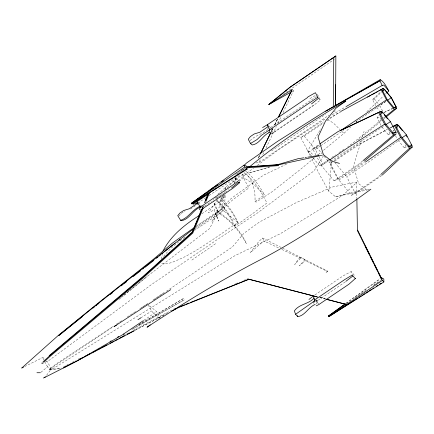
<?xml version="1.0" encoding="UTF-8"?>
<svg xmlns="http://www.w3.org/2000/svg" width="434" height="434" viewBox="0 0 434 434"><rect width="100%" height="100%" fill="white"/><g stroke="black" fill="none" stroke-linecap="round" stroke-linejoin="round"><path stroke-width="0.33" stroke-dasharray="2.17 1.63" d="M314.211 158.019L301.701 168.387L272.042 191.779L256.152 202.13L254.953 201.506C255.642 190.933 252.897 178.624 243.913 172.076M223.835 195.989L221.975 204.533L218.405 208.217L211.955 221.28L224.454 208.537L225.137 196.276L224.508 195.257M368.271 189.772L335.58 196.792L328.82 191.204L331.549 162.495M166.396 291.214L232.255 247.082L243.919 233.28L259.565 221.948L296.487 202.51L332.303 187.049L356.45 182.101L356.374 182.785L343.337 194.915L280.228 233.769L234.892 255.686L56.469 366.551L50.208 369.909L49.4 369.654L55.568 364.327L113.247 326.281M213.116 200.258L213.262 199.206M216.978 198.121L217.201 196.542M216.718 200.524C224.307 207.517 229.836 216.436 234.431 225.599L235.374 225.821L250.575 215.166L266.964 202.966C261.268 192.229 255.073 180.81 244.944 173.681L243.539 173.779C242.883 178.944 246.87 183.419 248.742 187.982L232.358 200.177L218.519 211.955L217.987 212.074L215.703 207.664L213.208 201.371M161.763 263.292C168.859 265.185 175.575 260.546 181.998 258.219C201.799 248.308 219.365 234.664 237.843 222.599C233.459 214.678 228.751 206.117 221.188 200.855L220.277 201.305L220.027 202.971L223.505 210.805L194.687 230.291M161.535 258.995L162.387 254.335M235.526 178.19L234.756 182.437L235.868 177.517M354.307 275.248L351.247 271.505L352.131 274.337M234.441 183.88L235.472 178.689M224.411 193.363L224.79 191.568M225.295 189.181L225.669 187.39L226.098 188.101L225.251 189.463M216.875 212.02C229.613 219.213 239.525 230.975 246.479 243.772C239.991 229.255 228.208 217.716 214.808 209.638L214.434 211.136L218.872 221.069L216.159 215.193L216.127 213.392L217.201 213.284L216.875 212.02L196.526 225.962M224.964 189.913L225.669 187.39M361.424 140.236L353.45 166.103L358.609 183.636L365.748 189.181L369.6 189.202M362.553 136.45L364.061 131.41M241.478 171.072L241.971 169.493M43.612 362.933L42.407 363.491L41.566 363.209L41.838 362.504M202.255 207.805L203.025 205.938M204.316 202.824L205.087 200.958M203.627 206.937L204.148 205.694M205.179 203.204L205.694 201.962M202.597 207.837L203.627 205.358M204.664 202.879L205.184 201.636M255.968 162.967L259.022 162.479L260.78 158.833M262.825 154.575L263.997 152.144M266.042 147.886L276.284 126.598M278.037 122.952L280.966 116.871M283.011 112.612L293.541 90.722L292.429 91.243M272.026 130.227L272.915 128.41M274.7 124.77L277.673 118.704M272.107 130.205L273.002 128.383M274.793 124.742L277.782 118.677M222.685 195.924L220.342 200.671L225.36 194.888M258.116 158.339L259.608 155.318M272.134 129.978L272.731 128.773M274.82 124.547L277.803 118.515M393.757 130.026L393.144 131.117L394.631 130.493M380.971 125.372L377.113 117.929L378.665 115.2M310.126 155.491L307.749 150.723L320.775 128.979M163.634 256.434C169.732 248.4 178.005 242.259 186.094 236.318M323.487 155.73L314.07 170.839L256.141 213.951L216.181 240.295L151.542 284.509L49.015 360.415L44.208 362.656M217.494 199.662L208.358 212.806L214.808 209.638M220.537 195.278L221.676 193.64M327.285 270.968L325.907 272.943L327.491 271.505L327.285 270.968L281.769 247.781M46.568 375.269L50.946 369.475L49.78 365.857L46.823 361.186M224.194 194.747L222.175 197.21L219.544 202.64L225.137 196.276M300.133 257.216L298.001 259.586L294.729 264.485L300.54 258.301L300.133 257.216L305.004 259.651L305.417 260.736L327.491 271.505M227.308 187.792L239.497 175.119M178.846 215.958L180.913 213.859M305.004 259.651L299.422 265.722L305.417 260.736M323.59 150.24L343.918 133.395L350.753 126.934M356.119 121.862L357.095 120.94M366.86 111.717L383.455 96.033M385.408 94.189L386.385 93.267M375.752 105.75L372.54 99.554L381.909 90.766M381.795 175.515L355.43 193.591L351.54 195.229L338.911 180.001L330.171 163.146L331.826 162.028M42.407 363.491L43.384 362.585M41.566 363.209L42.521 362.336M372.54 99.554L374.233 98.843L381.578 92.111M380.379 174.902L376.918 178.07L351.54 195.229M217.765 194.296L227.15 185.98L243.539 173.779M238.342 180.788L248.145 172.124L253.527 168.164M281.172 247.472L262.7 238.038L258.816 241.461L250.212 252.751L263.769 240.881L279.442 248.308M271.348 133.97L313.636 105.071M362.504 161.057L359.401 163.661L334.023 180.815L321.393 165.593L317.173 157.455M318.377 154.564L321.507 151.971M40.894 372.312L47.631 366.746L50.946 369.475M358.229 140.003L382.159 120.283M384.242 118.569L385.804 117.283M118.938 299.471L121.037 297.751M121.558 297.323L123.657 295.608M124.184 295.18L147.262 276.312L209.676 228.506L218.052 212.004L231.127 198.555L263.357 175.26L286.988 163.96M381.312 119.876L351.681 144.012L347.808 146.632M383.396 118.184L384.953 116.914M124.097 295.109L128.833 291.263M129.359 290.834L131.464 289.125M131.99 288.702L147.262 276.312M317.417 94.346L320.373 100.048L313.5 105.554L271.467 133.97M240.772 171.473L244.868 168.359M234.431 225.599L238.163 222.761C233.796 213.577 228.138 204.821 220.656 197.861M158.763 318.578L159.826 317.791L156.674 311.661L148.363 304.825C150.452 310.456 154.433 314.997 159.5 318.144M257.291 165.397L278.818 149.567L325.798 118.487M346.039 303.268L380.32 278.46M400.642 139.081L372.074 159.576L346.695 176.736L355.43 193.591M346.131 303.388L380.108 279.035M282.908 94.471L334.251 59.36M195.371 228.74L217.201 213.284M239.091 181.195L243.87 177.869L252.626 183.338L264.512 194.844L254.953 201.506M191.877 260.064L216.143 243.322M316.484 96.489L270.583 127.58L267.583 128.393M355.75 122.057L385.745 101.599M374.482 284.943L378.936 281.899M267.876 129.413C262.462 134.133 255.046 135.451 250.022 140.687L250.852 142.292M237.474 173.746L240.262 171.859M271.516 150.886L325.408 114.451M181.325 213.436L185.096 210.886M205.787 197.747L199.092 202.271L200.866 205.206M209.128 195.484L236.432 177.435L238.488 180.756M259.022 162.479L329.194 115.043M334.245 111.625L335.368 110.865M190.401 209.063L198.392 203.66M311.46 155.925L308.466 152.318L300.778 137.486L324.024 121.77M329.558 118.026L340.516 111.592M300.778 137.486L304.201 136.048L323.574 122.947M326.894 120.706L336.301 114.343L341.021 111.744M214.738 198.208L216.712 196.873M201.36 207.354L202.418 207.642L211.342 201.604M215.801 198.588L229.19 189.539M201.881 213.74L220.277 201.305M217.987 212.074L221.926 209.41L238.163 222.761M315.968 155.133L312.654 148.737L319.272 144.262M308.466 152.318L319.538 144.837M312.654 148.737L316.543 147.104L319.305 145.238M318.697 155.969L315.317 149.442L320.297 146.074M320.851 145.699L343.544 130.357M313.169 157.987L319.581 165.717L328.988 159.354M331.755 157.482L335.628 154.862M338.954 152.616L344.488 148.878M319.581 165.717L323.004 164.28L329.091 160.162M321.393 165.593L329.113 160.374M334.023 180.815L337.912 179.182L329.173 162.327L330.279 161.578M330.833 161.209L383.9 126.006M334.034 160.537L355.549 145.987L387.291 129.327M334.614 161.139L359.444 144.354L387.188 129.701M337.912 179.182L363.291 162.028M338.911 180.001L364.289 162.848M314.862 294.984L343.31 275.753L351.247 271.505M315.854 300.881L316.923 300.16L317.829 302.579L315.697 304.017M345.296 281.894L317.406 300.751L315.626 301.191M354.762 297.843L366.442 289.945M373.121 285.431L381.399 280.147M195.588 227.242L216.127 213.392M143.925 320.27L156.674 311.661M385.826 101.388L379.717 105.457L383.222 112.216M49.829 369.079L113.464 326.574M141.62 307.766L147.251 304.006M154.005 299.493L164.144 292.722M235.662 174.403L244.635 168.425M116.638 324.041L122.29 320.314M127.379 316.956L136.428 310.988M139.824 308.748L149.432 302.411M152.828 300.171L165.267 291.963M140.779 317.905L151.602 311.026M138.62 324.93L183.983 298.239L138.652 324.746M332.189 114.744L345.551 106.916M132.69 329.026L184.222 299.883L131.681 329.466M309.881 98.578L315.675 95.323M292.37 91.379L293.541 90.722M390.139 128.138L392.499 126.891M390.285 127.753L392.081 126.809M63.657 366.822L65.453 365.878M66.055 365.564L68.447 364.31M72.039 362.423L75.63 360.54M78.022 359.281L79.818 358.343M123.511 335.417L128.301 332.905M133.086 330.393L174.983 308.406M135.186 330.041L168.153 312.746M135.262 330.279L165.186 314.579M24.716 366.551L42.82 357.464L45.179 359.271M384.258 112.341L393.399 108.017M384.117 112.498L392.52 108.538M377.113 117.929L379.094 117.099L382.099 120.717M381.991 127.037L387.996 134.274L389.982 133.439L388.202 130.005M330.171 163.146L332.395 162.213M398.021 140.22L404.027 147.457L406.012 146.627L404.526 143.762M235.45 283.717L238.575 282.463M243.577 280.456L246.702 279.203M247.326 278.954L248.573 278.454M269.471 167.019L248.801 173.041L269.449 167.085M335.58 196.792L365.748 189.181M321.48 155.383L322.787 155.095M387.996 134.274L391.067 133.813M404.027 147.457L408.899 146.741M50.208 369.909L61.454 368.26M49.4 369.654L61.281 368.037M242.579 169.607L243.799 169.835M319.5 297.469L325.386 298.993M319.787 297.61L325.033 298.966M320.314 297.073L325.533 298.429M343.793 303.171L345.752 303.675M281.856 249.447L300.54 258.301M327.54 119.529L333.334 122.996L340.072 129.614M307.749 150.723L310.663 152.475L313.37 155.128M218.47 196.45L220.114 197.508M245.687 171.121C253.63 177.468 259.461 186.115 264.512 194.844M318.372 98.404L320.373 100.048M269.14 126.397L270.583 127.58M270.393 129.267L271.706 130.346M272.156 131.676L273.116 132.468L271.071 128.643M341.992 131.502L343.918 133.395M316.56 299.823L317.406 300.751L318.632 304.017M315.632 300.165L317.829 302.579M315.887 301.321L317.997 303.637M374.233 98.843L379.294 104.947M376.755 107.388L379.289 110.437M396.41 131.833L397.267 132.869M334.907 162.528L346.695 176.736M316.543 147.104L322.44 154.206M324.122 156.235L329.173 162.327M304.201 136.048L315.317 149.442M223.494 206.606L227.085 211.418L233.199 221.378M47.631 366.746L44.935 362.699M235.559 178.119L237.273 180.891M221.975 204.533L224.454 208.537M201.083 205.494L202.418 207.642M328.82 191.204L320.498 176.367L311.607 158.475M218.519 211.955L213.967 202.966M395.515 135.696L397.001 138.56M319.006 156.566L323.004 164.28M221.926 209.41L217.819 201.034L217.146 198.707M242.199 174.077L243.87 177.869M43.525 360.019L42.82 357.464M262.7 238.038L263.769 240.881M356.45 182.101L356.856 198.338M259.836 155.084L258.349 158.117L259.852 155.084"/><path stroke-width="0.65" d="M335.585 105.787L335.856 55.953L290.682 86.767L268.841 104.507L291.192 92.035M333.285 107.117L333.779 57.31M316.223 305.84L318.838 304.565L348.958 284.199L355.489 278.395M388.826 90.961C386.461 86.936 384.378 82.042 380.227 79.628L379.962 80.719L382.148 85.471L383.84 85.037L388.826 90.961L386.873 92.805M268.906 132.701L269.753 129.701L267.219 124.813L307.744 97.417M313.717 303.084L314.623 299.932L313.191 296.118L308.965 299.471M199.38 209.736L200.307 207.072L230.432 186.707L237.615 181.445L238.342 182.405L239.59 182.741L232.819 188.307L200.627 210.072M383.857 281.959L382.43 280.391L381.204 278.248L381.405 277.673L383.819 279.013L383.857 281.959L328.999 316.532L328.782 316.288L328.625 315.871L344.949 304.06M328.999 316.532L357.963 298.012M356.873 199.016L357.437 230.655L381.627 279.328M201.479 209.676L192.208 232.082L142.564 276.897L49.15 355.696M205.342 200.334L208.179 193.488M203.112 208.184L192.777 233.074L143.133 277.89L49.726 356.683L43.872 362.13M205.955 201.338L209.573 192.625M202.336 208.456L192.246 232.629L142.748 277.315L49.21 356.205L42.999 361.896M205.439 201.018L208.803 192.962M260.427 153.875L270.832 132.652M278.563 116.887L292.125 89.556L268.825 104.48L289.619 87.527L335.856 55.953M260.205 154.113L271.836 130.58M278.699 116.703L292.125 89.556M162.994 251.009C170.985 235.445 185.155 224.356 199.683 215.226M396.573 128.014L398.379 125.182L406.425 134.876L411.985 145.612L409.512 146.654L401.466 136.96L395.9 126.223L398.379 125.182M380.558 114.82L382.392 111.972L390.432 121.666L395.998 132.403L393.519 133.439L385.473 123.744L379.913 113.014L382.392 111.972M244.027 165.566L246.328 163.168L277.348 141.506L324.453 111.76L379.962 80.719L325.636 111.245L380.227 79.628M382.289 175.059L412.3 147.034L411.069 144.658M382.555 91.211L384.513 89.415L391.376 97.683L396.123 106.84L393.719 107.974M380.873 174.446L409.555 148.189L412.3 147.034M364.321 161.144L396.269 133.851L393.524 135.001L363.019 160.623M156.452 258.263L158.009 256.982M159.045 256.125L160.596 254.839M161.632 253.982L163.189 252.696M164.226 251.845L175.211 243.024M249.414 166.949C279.317 141.891 312.187 120.603 345.887 101.046L335.905 108.25L325.571 120.967L318.057 136.998L323.411 154.683L331.679 161.16L339.502 163.396M231.566 187.971L238.342 182.405M386.325 116.855L396.73 108.278L391.3 97.813L383.461 88.357L341.102 111.272M385.473 116.491L394.311 109.292L396.73 108.278M211.613 189.061L213.533 187.515M65.925 329.835L58.595 335.715C102.945 298.988 148.629 263.932 193.971 228.474M66.972 328.994L82.672 316.391M93.136 307.988L94.183 307.147M95.757 305.883L96.804 305.042M97.851 304.201L98.898 303.366M311.498 103.91L318.372 98.404L315.415 92.697L307.885 96.934M43.4 378.047L45.375 376.848M110.073 294.594L112.742 292.511M121.281 285.838L122.35 285.002M123.419 284.167L126.62 281.666M133.026 276.659L140.502 270.821M142.634 269.151L143.703 268.32M144.772 267.485L153.842 260.395M345.903 281.319L352.923 275.953L352.37 274.966L344.742 279.567L314.623 299.932M150.256 324.871L147.066 327.231C185.806 301.614 225.447 277.472 266.85 256.413C303.176 236.671 337.533 213.577 370.886 189.208M246.599 167.915L247.152 169.124L192.023 203.806L191.682 203.47L191.551 203.188L244.065 165.104L246.794 166.309M328.592 315.963L345.035 304.174M191.551 203.188L206.991 192.273M208.087 191.492L213.566 187.58M216.3 185.627L217.944 184.45M221.232 182.106L223.423 180.544M268.852 104.469L272.096 102.164M273.176 101.393L274.261 100.623M194.893 227.123L172.575 242.959L154.162 258.642L100.504 301.207L58.65 335.113L21.7 368.065L23.512 367.159M179.025 240.317L180.115 239.546M365.39 162.077L400.642 137.448L394.479 125.551L392.678 126.495M191.682 203.47L244.895 166.922L244.065 165.104M330.513 314.976L331.625 314.211M268.255 126.533L259.727 132.294L254.199 133.981L250.423 136.531L248.27 139.249L250.483 143.524L252.235 144.961C259.933 143.8 262.521 135.213 269.476 132.511M214.586 189.219L216.262 188.085M191.926 203.899L196.982 201.707L208.141 194.161M198.36 202.645L189.305 208.77L183.669 210.501L179.898 213.056L177.75 215.665L180.658 220.358L181.754 220.656C189.891 218.953 192.81 209.882 200.503 207.061M200.47 206.047C192.577 209.237 188.725 217.765 180.658 220.358M319.825 143.887L338.032 131.578L381.193 111.212L382.891 113.258M329.666 160L346.771 148.439L384.611 124.26L393.524 135.001M314.194 298.109C308.601 304.212 299.037 304.028 294.339 310.956L295.597 314.292L297.789 316.701C305.341 315.382 308.324 307.174 315.165 304.38M315.1 300.523L295.597 314.292M214.646 186.761L217.429 184.879M123.419 334.12L143.372 320.645M340.565 130.618L386.472 99.842L381.041 89.371M328.782 316.288L382.43 280.391M387.491 100.276L391.376 97.683M317.693 97.362L261.333 135.392L257.08 139.536L250.483 143.524M192.023 203.806L191.899 203.53L194.144 202.032M385.528 124.851L390.432 121.666M402.101 137.686L406.425 134.876M170.768 289.635L114.18 326.525L116.458 325.077M191.915 203.779L246.436 168.934L247.152 169.124M137.931 319.717L140.779 317.905M359.097 297.29L361.365 295.842M362.504 295.12L364.772 293.672M365.905 292.95L368.173 291.507M369.307 290.78L371.58 289.337M372.714 288.615L373.848 287.888M376.115 286.445L377.819 285.36M379.522 284.275L381.22 283.19M262.586 127.558L267.219 124.813L268.179 125.605M346.131 106.574L382.148 85.471M123.907 333.996L77.138 360.963L44.387 377.64M110.008 341.542L111.18 340.869M117.63 337.175L118.802 336.502M367.544 97.129L370.49 95.502M371.672 94.856L375.209 92.909M376.386 92.258L377.564 91.607M378.746 90.956L383.461 88.357M393.09 126.582L397.224 124.401L398.07 125.421M64.46 367.137L65.659 366.508M68.659 364.934L72.256 363.052M80.046 358.961L83.04 357.388M84.239 356.764L89.637 353.932M92.632 352.359L96.229 350.477M97.428 349.847L100.422 348.274M101.621 347.645L107.019 344.813M110.014 343.245L113.61 341.357M114.809 340.728L117.804 339.155M119.003 338.525L124.401 335.699M127.395 334.126L133.39 330.985M175.347 308.975L176.546 308.346M177.745 307.717L178.938 307.088M63.44 367.967L134.665 330.594M171.772 311.124L178.954 307.359L248.953 279.284L317.818 297.1M341.921 129.945L381.193 111.212M384.513 89.415L382.403 90.305L387.15 99.462L394.007 107.73L396.123 106.84M394.479 125.551L397.224 124.401M179.573 306.838L184.607 304.825M185.866 304.326L189.018 303.068M190.276 302.563L248.845 279.192M193.179 204.235L197.909 202.662M275.932 165.142L297.898 158.746L303.822 157.797M321.48 155.383L278.308 164.882L246.637 167.166M392.385 133.026L395.998 132.403M408.665 146.177L411.985 145.612M305.14 157.585L306.453 157.374M307.771 157.162L318.963 155.372M40.378 372.735L36.939 372.73M246.783 166.824L277.841 164.66L278.308 164.882L278.411 165.652L246.729 167.877M249.501 279.36L316.88 296.791M326.037 299.162L345.665 304.239M326.346 299.303L346.017 304.397M381.405 277.673L382.121 278.454M352.923 275.953L355.43 278.709M328.625 315.871L329.032 316.446M386.472 99.842L394.311 109.292M398.922 126.446L402.313 130.536M384.166 114.793L385.435 116.328M386.287 117.354L387.557 118.889M400.642 137.448L409.555 148.189M244.895 166.922L246.436 168.934M191.66 203.221L191.899 203.53M196.982 201.707L200.307 207.072M406.441 135.733L407.059 136.927M378.448 112.368L384.611 124.26M365.157 246.083L366.356 248.492M366.952 249.696L369.356 254.514M370.853 257.525L373.251 262.348M374.754 265.358L377.151 270.176M378.649 273.187L381.052 278.004M357.649 230.145L381.725 278.78M239.177 181.862L239.59 182.741M297.371 315.589L297.789 316.701M335.363 84.738L335.368 105.505"/></g></svg>
